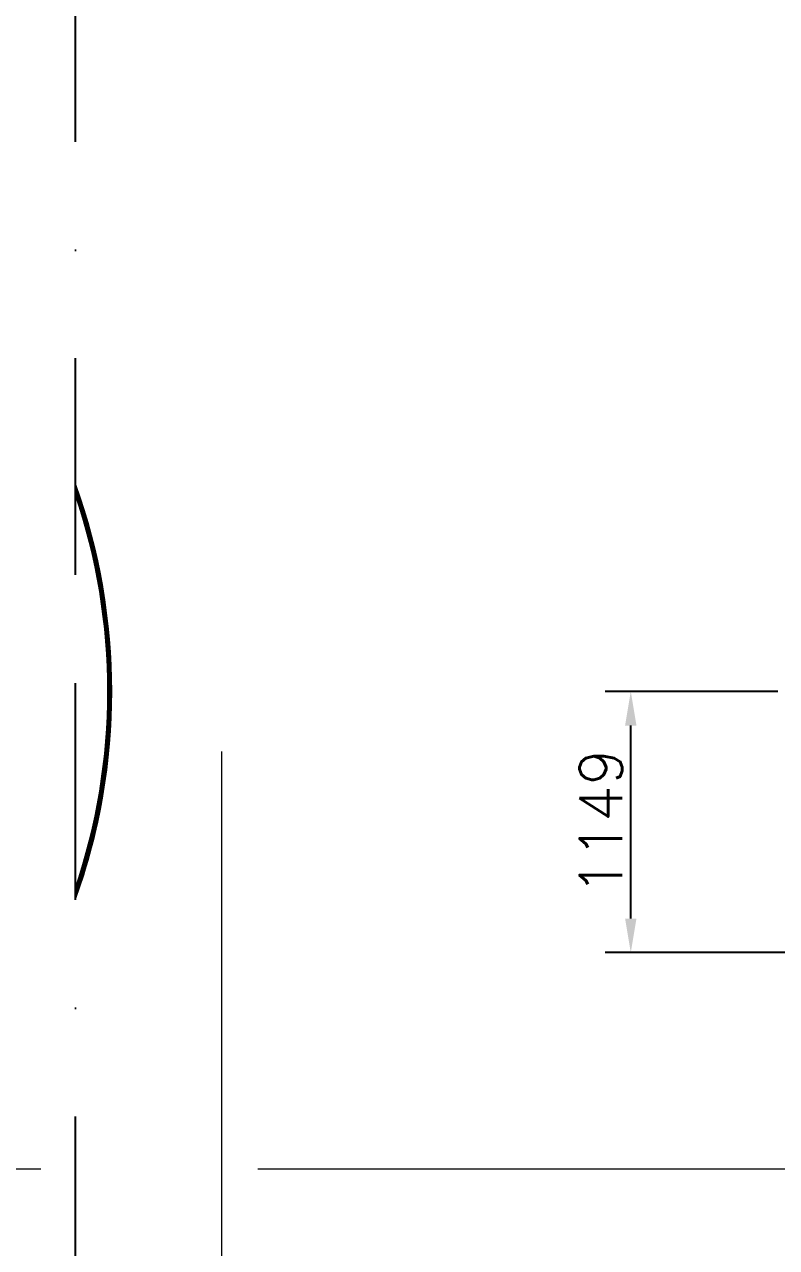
# Model space of a CAD drawing. Header units: metres. Extents: x 0 to 63075, y 0 to 44550.
# Drawn here: x 8035 to 11341, y 27808 to 33185 of the extents above; entities that cross this region are included whole.
import ezdxf

# ---------------------------------------------------------------- set-up
doc = ezdxf.new("R2010")
doc.units = ezdxf.units.M
doc.header["$LTSCALE"] = 75
for name, pattern in [('BORDER', [44.45, 12.7, -6.35, 12.7, -6.35, 0, -6.35]), ('CENTER2', [28.575, 19.05, -3.175, 3.175, -3.175]), ('CENTERX2', [101.6, 63.5, -12.7, 12.7, -12.7])]:
    doc.linetypes.add(name, pattern=pattern)
for name, color, linetype in [('SC1', 7, 'CENTER2'), ('SDM', 7, 'Continuous'), ('SL1', 8, 'Continuous'), ('SLM', 1, 'BORDER')]:
    doc.layers.add(name, color=color, linetype=linetype)
doc.styles.add('ROMANS', font='ROMANS.SHX')
doc.dimstyles.new('75___1-75', dxfattribs={"dimscale": 75, "dimtxt": 2.5, "dimasz": 2, "dimexe": 1.5, "dimexo": 1, "dimgap": 0.5, "dimtad": 1, "dimdec": 0, "dimzin": 12, "dimtxsty": 'ROMANS', "dimcen": 0, "dimclrd": 256, "dimclre": 256, "dimclrt": 3, "dimazin": 3, "dimtfac": 1, "dimtdec": 0, "dimtmove": 0, "dimatfit": 0, "dimfxl": 1, "dimlwd": -1, "dimlwe": -1, "dimarcsym": 0})

# ---------------------------------------------------------------- blocks, each defined once
blk = doc.blocks.new('A$Ca548c4ee')
at = {"layer": 'SL1'}
blk.add_line((156.8, 7525.6), (156.8, 7525.1), dxfattribs=at)
for radius, start, end in [(2708, 340.8327, 19.1673), (2701.6, 341.224, 18.776)]:
    blk.add_arc((-2557.9, 7584.5), radius, start, end, dxfattribs=at)
for centre, start_param, end_param in [((-2557.9, 7584.5), 5.962628, 6.647021), ((-2557.9, 7584), 5.962639, 6.283185)]:
    blk.add_ellipse(centre, major_axis=(2714.7, -58.9), ratio=0.997298, start_param=start_param, end_param=end_param, dxfattribs=at)
at = {"layer": 'SLM'}
blk.add_lwpolyline([(0, 14723.8), (12183.1, 14723.8), (12183.1, 0), (0, 0)], close=True, dxfattribs=at)
blk = doc.blocks.new('*D20')
at = {"layer": 'Defpoints', "color": 0, "transparency": 16777216}
for p in [(10700.2, 30252.8), (11421.5, 30252.8), (13960.4, 29104.2)]:
    blk.add_point(p, dxfattribs=at)
at = {"layer": 'SDM', "transparency": 16777216}
for p, q in [((11346.5, 30252.8), (10587.7, 30252.8)), ((10700.2, 29254.2), (10700.2, 30102.8)), ((13885.4, 29104.2), (10587.7, 29104.2))]:
    blk.add_line(p, q, dxfattribs=at)
for points in [[(10675.2, 30102.8), (10725.2, 30102.8), (10700.2, 30252.8)], [(10675.2, 29254.2), (10725.2, 29254.2), (10700.2, 29104.2)]]:
    blk.add_solid(points, dxfattribs=at)
at = {"layer": 'SDM', "color": 3, "transparency": 16777216, "insert": (10569, 29678.5), "char_height": 187.5, "attachment_point": 5, "rotation": 90, "style": 'ROMANS'}
blk.add_mtext('1149', dxfattribs=at)

msp = doc.modelspace()

# ---------------------------------------------------------------- linework, layer by layer
at = {"layer": 'SC1', "color": 7, "linetype": 'CENTERX2', "lineweight": 9}
for p, q in [((8901.6, 29988.5), (8901.6, 20854.9)), ((21442.6, 28152.6), (5680.4, 28152.6))]:
    msp.add_line(p, q, dxfattribs=at)

# ---------------------------------------------------------------- block references
at = {"layer": 'SDM'}
msp.add_blockref('A$Ca548c4ee', (8259.5, 22668.4), dxfattribs=at)

# ---------------------------------------------------------------- dimensions: what is measured, and where the dimension line sits
dim = msp.add_linear_dim(base=(10700.2, 30252.8), p1=(13960.4, 29104.2), p2=(11421.5, 30252.8), angle=90, dimstyle='75___1-75', dxfattribs=at)
dim.commit()
dim.dimension.update_dxf_attribs({"geometry": '*D20', "text_midpoint": (10569, 29678.5)})

doc.saveas('drawing.dxf')
